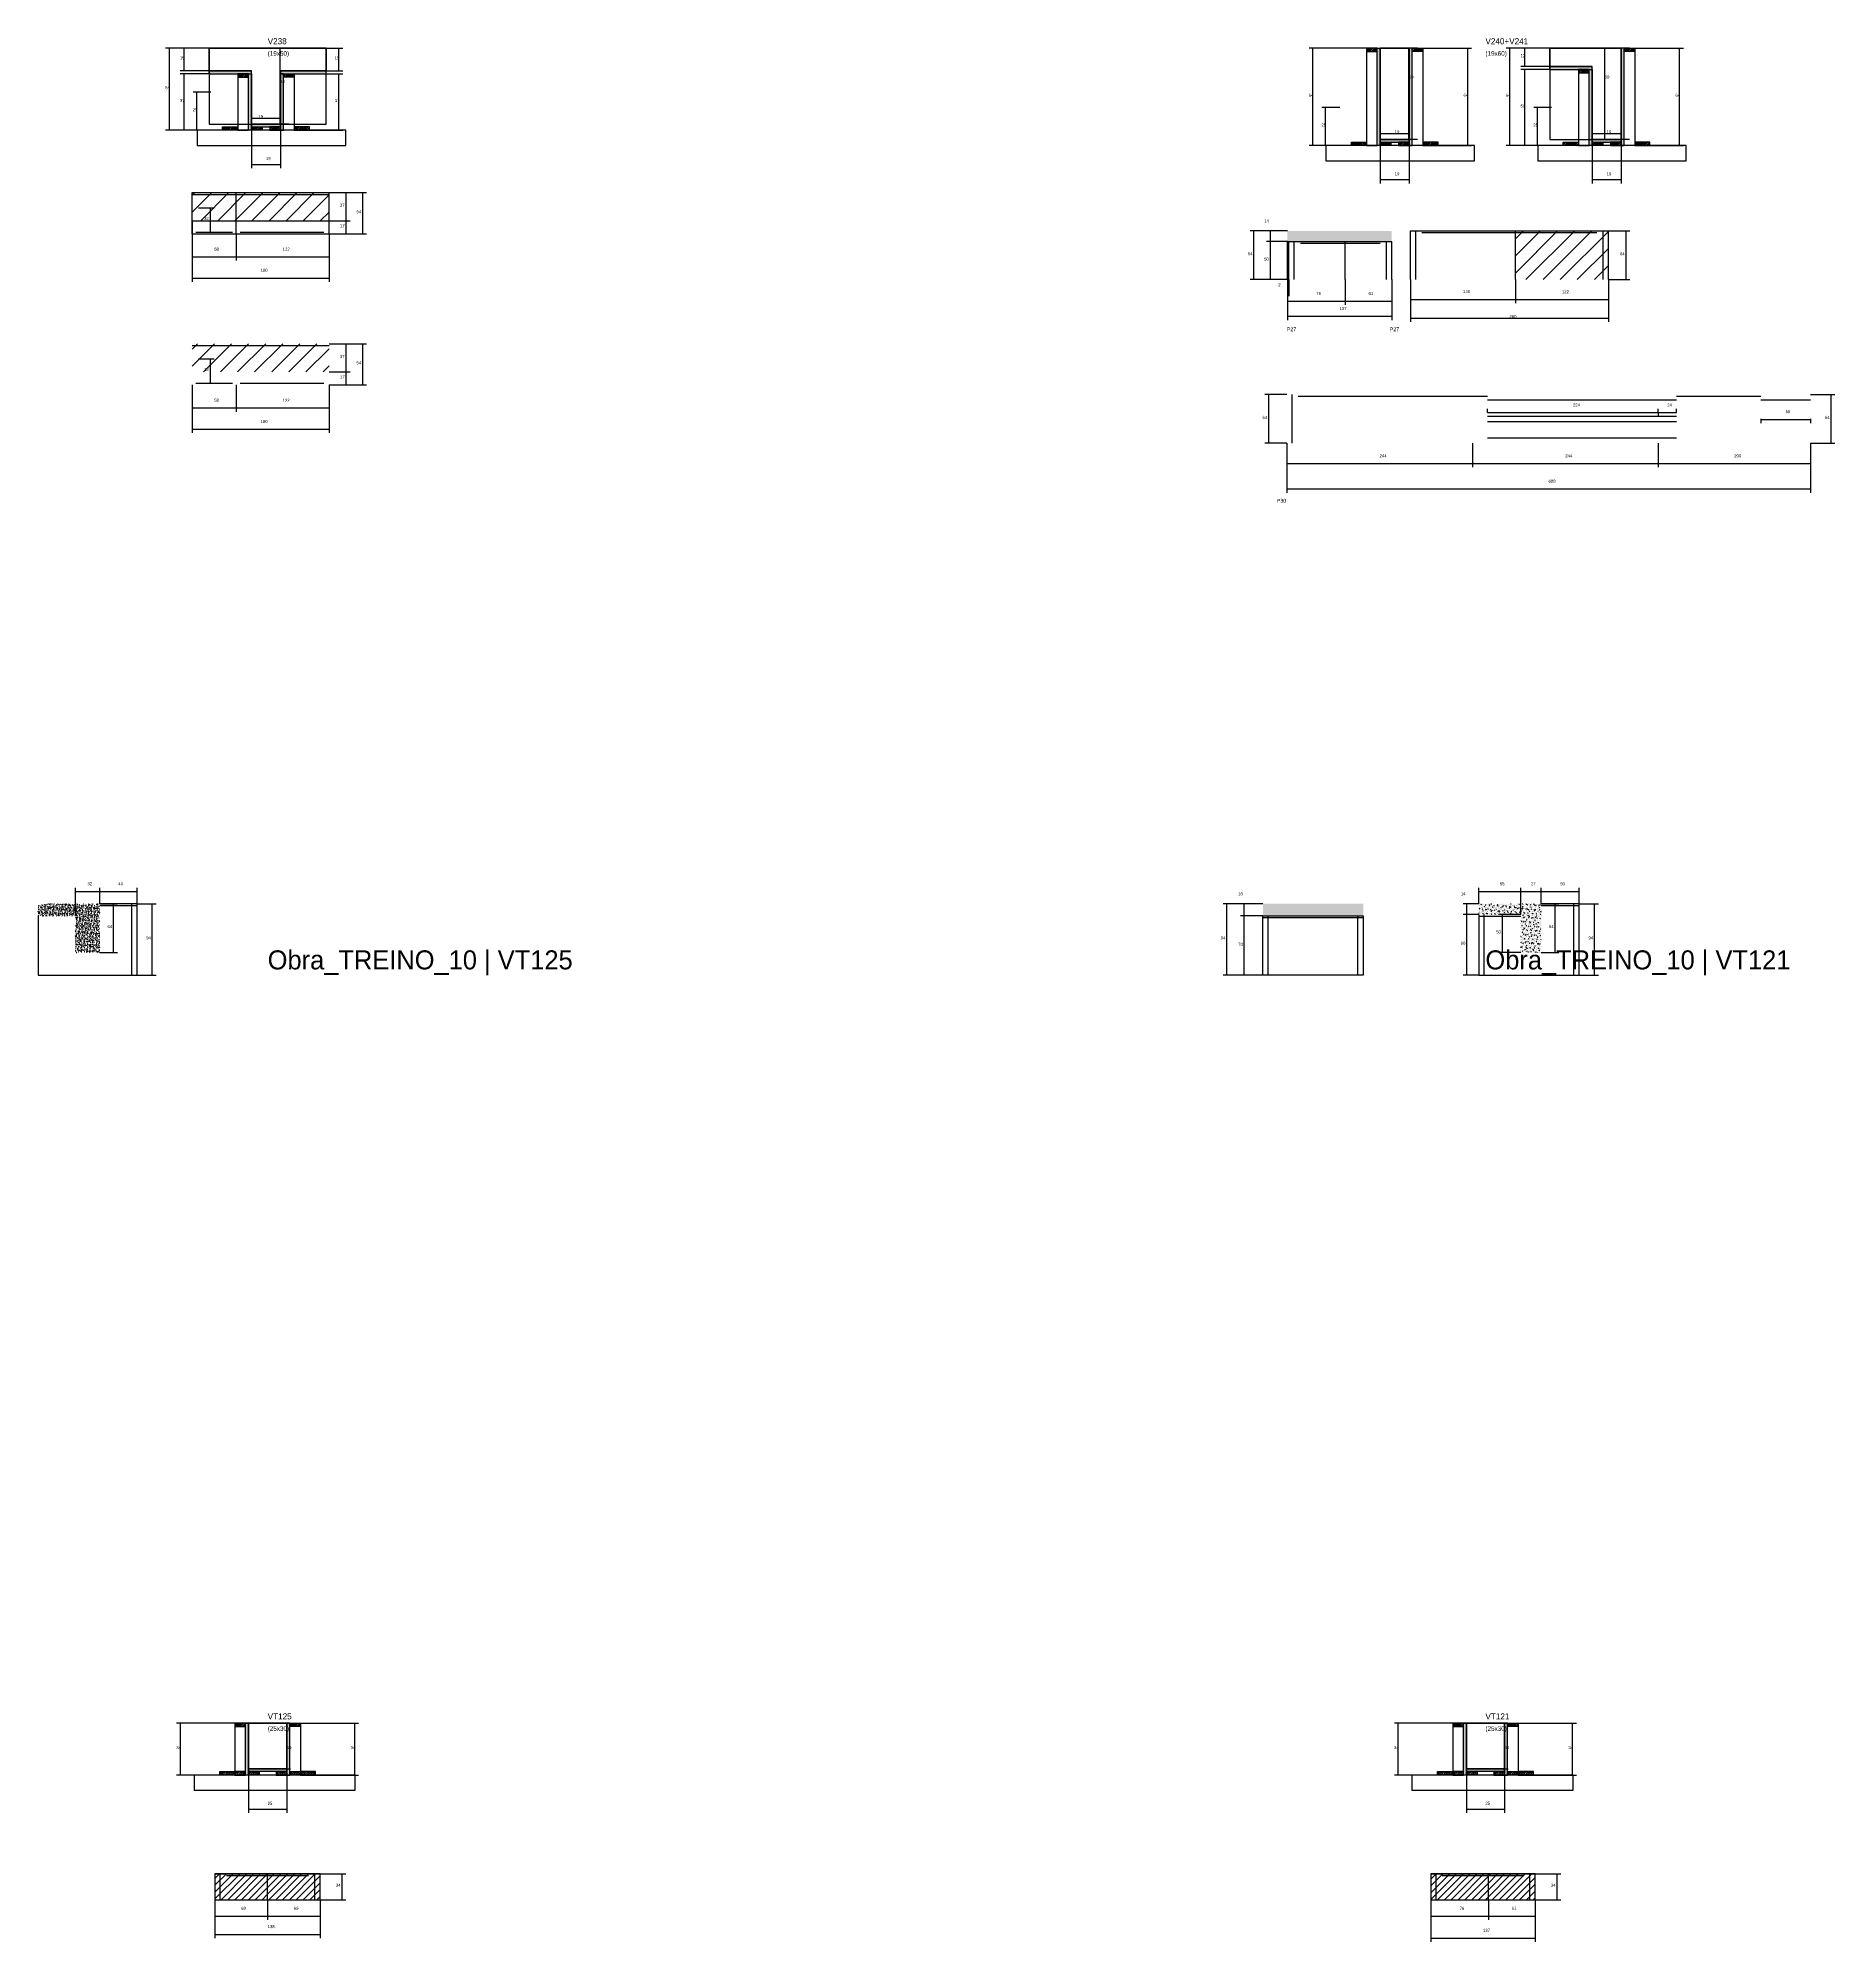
# Model space of a CAD drawing. Header units: metres. Extents: x -65046 to 21926, y -45195 to 1016.
# Drawn here: x 10898 to 13259, y -20087 to -17587 of the extents above; entities that cross this region are included whole.
import ezdxf

# ---------------------------------------------------------------- set-up
doc = ezdxf.new("R2010")
doc.units = ezdxf.units.M
for name, color, linetype in [('CONCRETO', 251, 'Continuous'), ('COTA', 241, 'Continuous'), ('Hachura', 253, 'Continuous'), ('LABEL_ID', 3, 'Continuous'), ('Madeira', 126, 'Continuous'), ('NOMENCLATURA', 7, 'Continuous'), ('Painéis', 200, 'Continuous'), ('REAPROVEITAMENTO', 251, 'Continuous'), ('SARR_2.2x7', 40, 'Continuous'), ('Texto Seção', 7, 'Continuous')]:
    doc.layers.add(name, color=color, linetype=linetype)

msp = doc.modelspace()

# ---------------------------------------------------------------- hatches: boundary and pattern name
at = {"layer": 'COTA'}
h = msp.add_hatch(dxfattribs=at)
h.set_pattern_fill('AR-CONC', scale=0.03)
h.paths.add_polyline_path([(12676.8, -17840.1), (12539.8, -17840.1), (12539.8, -17840.1), (12539.8, -17854.1), (12539.8, -17854.1), (12676.8, -17854.1), (12676.8, -17854.1), (12676.8, -17840.1)])
h = msp.add_hatch(dxfattribs=at)
h.set_pattern_fill('AR-CONC', scale=0.03)
h.paths.add_polyline_path([(10947.3, -18739.7), (10898.3, -18739.7), (10898.3, -18723.7), (10979.3, -18723.7), (10979.3, -18787.7), (10947.3, -18787.7)])
h = msp.add_hatch(dxfattribs=at)
h.set_pattern_fill('AR-CONC', scale=0.03)
h.paths.add_polyline_path([(12639.6, -18723.7), (12507.6, -18723.7), (12507.6, -18739.7), (12639.5, -18739.7)])
h = msp.add_hatch(dxfattribs=at)
h.set_pattern_fill('AR-CONC', scale=0.03)
h.paths.add_polyline_path([(12846.3, -18737.7), (12791.4, -18737.7), (12791.4, -18737.7), (12791.4, -18723.7), (12791.4, -18723.7), (12873.3, -18723.7), (12873.3, -18723.7), (12873.3, -18787.7), (12873.3, -18787.7), (12846.3, -18787.7), (12846.3, -18787.7), (12846.3, -18737.7)])
at = {"layer": 'Hachura'}
h = msp.add_hatch(dxfattribs=at)
h.set_pattern_fill('ANSI31', scale=0.5)
h.paths.add_polyline_path([(12657.8, -17604.4), (12657.8, -17600), (12657.8, -17600), (12643.8, -17600), (12643.8, -17600), (12643.8, -17604.4), (12643.8, -17604.4), (12657.8, -17604.4)])
h = msp.add_hatch(color=8, dxfattribs=at)
h.dxf.hatch_style = 1
h.paths.add_polyline_path([(12657.8, -17600), (12661.8, -17600), (12661.8, -17600), (12661.8, -17728), (12661.8, -17728), (12657.8, -17728), (12657.8, -17728), (12657.8, -17600)])
h = msp.add_hatch(color=8, dxfattribs=at)
h.dxf.hatch_style = 1
h.paths.add_polyline_path([(12703.8, -17600), (12699.8, -17600), (12699.8, -17600), (12699.8, -17728), (12699.8, -17728), (12703.8, -17728), (12703.8, -17728), (12703.8, -17600)])
h = msp.add_hatch(dxfattribs=at)
h.set_pattern_fill('ANSI31', scale=0.5)
h.paths.add_polyline_path([(12703.8, -17604.4), (12703.8, -17600), (12703.8, -17600), (12717.8, -17600), (12717.8, -17600), (12717.8, -17604.4), (12717.8, -17604.4), (12703.8, -17604.4)])
h = msp.add_hatch(color=8, dxfattribs=at)
h.dxf.hatch_style = 1
h.paths.add_polyline_path([(12982.2, -17600), (12978.2, -17600), (12978.2, -17600), (12978.2, -17728), (12978.2, -17728), (12982.2, -17728), (12982.2, -17728), (12982.2, -17600)])
h = msp.add_hatch(dxfattribs=at)
h.set_pattern_fill('ANSI31', scale=0.5)
h.paths.add_polyline_path([(12982.2, -17604.4), (12982.2, -17600), (12982.2, -17600), (12996.2, -17600), (12996.2, -17600), (12996.2, -17604.4), (12996.2, -17604.4), (12982.2, -17604.4)])
h = msp.add_hatch(color=8, dxfattribs=at)
h.dxf.hatch_style = 1
h.paths.add_polyline_path([(12940.2, -17628), (12940.2, -17624), (12940.2, -17624), (12884.6, -17624), (12884.6, -17624), (12884.6, -17628), (12884.6, -17628), (12940.2, -17628)])
h = msp.add_hatch(color=8, dxfattribs=at)
h.dxf.hatch_style = 1
h.paths.add_polyline_path([(11178.8, -17634), (11178.8, -17630), (11178.8, -17630), (11123.2, -17630), (11123.2, -17630), (11123.2, -17634), (11123.2, -17634), (11178.8, -17634)])
h = msp.add_hatch(dxfattribs=at)
h.set_pattern_fill('ANSI31', scale=0.5)
h.paths.add_polyline_path([(11174.8, -17638.4), (11174.8, -17634), (11174.8, -17634), (11160.8, -17634), (11160.8, -17634), (11160.8, -17638.4), (11160.8, -17638.4), (11174.8, -17638.4)])
h = msp.add_hatch(color=8, dxfattribs=at)
h.dxf.hatch_style = 1
h.paths.add_polyline_path([(11174.8, -17634), (11178.8, -17634), (11178.8, -17634), (11178.8, -17708), (11178.8, -17708), (11174.8, -17708), (11174.8, -17708), (11174.8, -17634)])
h = msp.add_hatch(color=8, dxfattribs=at)
h.dxf.hatch_style = 1
h.paths.add_polyline_path([(11276.8, -17634), (11276.8, -17630), (11276.8, -17630), (11216.8, -17630), (11216.8, -17630), (11216.8, -17634), (11216.8, -17634), (11276.8, -17634)])
h = msp.add_hatch(color=8, dxfattribs=at)
h.dxf.hatch_style = 1
h.paths.add_polyline_path([(11220.8, -17634), (11216.8, -17634), (11216.8, -17634), (11216.8, -17708), (11216.8, -17708), (11220.8, -17708), (11220.8, -17708), (11220.8, -17634)])
h = msp.add_hatch(dxfattribs=at)
h.set_pattern_fill('ANSI31', scale=0.5)
h.paths.add_polyline_path([(11220.8, -17638.4), (11220.8, -17634), (11220.8, -17634), (11234.8, -17634), (11234.8, -17634), (11234.8, -17638.4), (11234.8, -17638.4), (11220.8, -17638.4)])
h = msp.add_hatch(dxfattribs=at)
h.set_pattern_fill('ANSI31', scale=0.5)
h.paths.add_polyline_path([(12936.2, -17632.4), (12936.2, -17628), (12936.2, -17628), (12922.2, -17628), (12922.2, -17628), (12922.2, -17632.4), (12922.2, -17632.4), (12936.2, -17632.4)])
h = msp.add_hatch(color=8, dxfattribs=at)
h.dxf.hatch_style = 1
h.paths.add_polyline_path([(12936.2, -17628), (12940.2, -17628), (12940.2, -17628), (12940.2, -17728), (12940.2, -17728), (12936.2, -17728), (12936.2, -17728), (12936.2, -17628)])
h = msp.add_hatch(color=8, dxfattribs=at)
h.dxf.hatch_style = 1
h.paths.add_polyline_path([(11216.8, -17703.6), (11216.8, -17700), (11216.8, -17700), (11178.8, -17700), (11178.8, -17700), (11178.8, -17703.6), (11178.8, -17703.6), (11216.8, -17703.6)])
h = msp.add_hatch(dxfattribs=at)
h.set_pattern_fill('ANSI31', scale=0.5)
h.paths.add_polyline_path([(11140.8, -17708), (11140.8, -17703.6), (11140.8, -17703.6), (11160.8, -17703.6), (11160.8, -17703.6), (11160.8, -17708), (11160.8, -17708), (11140.8, -17708)])
h = msp.add_hatch(dxfattribs=at)
h.set_pattern_fill('ANSI31', scale=0.5)
h.paths.add_polyline_path([(11178.8, -17708), (11178.8, -17703.6), (11178.8, -17703.6), (11192.8, -17703.6), (11192.8, -17703.6), (11192.8, -17708), (11192.8, -17708), (11178.8, -17708)])
h = msp.add_hatch(dxfattribs=at)
h.set_pattern_fill('ANSI31', scale=0.5)
h.paths.add_polyline_path([(11216.8, -17708), (11216.8, -17703.6), (11216.8, -17703.6), (11202.8, -17703.6), (11202.8, -17703.6), (11202.8, -17708), (11202.8, -17708), (11216.8, -17708)])
h = msp.add_hatch(dxfattribs=at)
h.set_pattern_fill('ANSI31', scale=0.5)
h.paths.add_polyline_path([(11254.8, -17708), (11254.8, -17703.6), (11254.8, -17703.6), (11234.8, -17703.6), (11234.8, -17703.6), (11234.8, -17708), (11234.8, -17708), (11254.8, -17708)])
h = msp.add_hatch(dxfattribs=at)
h.set_pattern_fill('ANSI31', scale=0.5)
h.paths.add_polyline_path([(12623.8, -17728), (12623.8, -17723.6), (12623.8, -17723.6), (12643.8, -17723.6), (12643.8, -17723.6), (12643.8, -17728), (12643.8, -17728), (12623.8, -17728)])
h = msp.add_hatch(color=8, dxfattribs=at)
h.dxf.hatch_style = 1
h.paths.add_polyline_path([(12699.8, -17723.6), (12699.8, -17720), (12699.8, -17720), (12661.8, -17720), (12661.8, -17720), (12661.8, -17723.6), (12661.8, -17723.6), (12699.8, -17723.6)])
h = msp.add_hatch(dxfattribs=at)
h.set_pattern_fill('ANSI31', scale=0.5)
h.paths.add_polyline_path([(12661.8, -17728), (12661.8, -17723.6), (12661.8, -17723.6), (12675.8, -17723.6), (12675.8, -17723.6), (12675.8, -17728), (12675.8, -17728), (12661.8, -17728)])
h = msp.add_hatch(dxfattribs=at)
h.set_pattern_fill('ANSI31', scale=0.5)
h.paths.add_polyline_path([(12699.8, -17728), (12699.8, -17723.6), (12699.8, -17723.6), (12685.8, -17723.6), (12685.8, -17723.6), (12685.8, -17728), (12685.8, -17728), (12699.8, -17728)])
h = msp.add_hatch(dxfattribs=at)
h.set_pattern_fill('ANSI31', scale=0.5)
h.paths.add_polyline_path([(12737.8, -17728), (12737.8, -17723.6), (12737.8, -17723.6), (12717.8, -17723.6), (12717.8, -17723.6), (12717.8, -17728), (12717.8, -17728), (12737.8, -17728)])
h = msp.add_hatch(dxfattribs=at)
h.set_pattern_fill('ANSI31', scale=0.5)
h.paths.add_polyline_path([(12902.2, -17728), (12902.2, -17723.6), (12902.2, -17723.6), (12922.2, -17723.6), (12922.2, -17723.6), (12922.2, -17728), (12922.2, -17728), (12902.2, -17728)])
h = msp.add_hatch(color=8, dxfattribs=at)
h.dxf.hatch_style = 1
h.paths.add_polyline_path([(12978.2, -17723.6), (12978.2, -17720), (12978.2, -17720), (12940.2, -17720), (12940.2, -17720), (12940.2, -17723.6), (12940.2, -17723.6), (12978.2, -17723.6)])
h = msp.add_hatch(dxfattribs=at)
h.set_pattern_fill('ANSI31', scale=0.5)
h.paths.add_polyline_path([(12940.2, -17728), (12940.2, -17723.6), (12940.2, -17723.6), (12954.2, -17723.6), (12954.2, -17723.6), (12954.2, -17728), (12954.2, -17728), (12940.2, -17728)])
h = msp.add_hatch(dxfattribs=at)
h.set_pattern_fill('ANSI31', scale=0.5)
h.paths.add_polyline_path([(12978.2, -17728), (12978.2, -17723.6), (12978.2, -17723.6), (12964.2, -17723.6), (12964.2, -17723.6), (12964.2, -17728), (12964.2, -17728), (12978.2, -17728)])
h = msp.add_hatch(dxfattribs=at)
h.set_pattern_fill('ANSI31', scale=0.5)
h.paths.add_polyline_path([(13016.2, -17728), (13016.2, -17723.6), (13016.2, -17723.6), (12996.2, -17723.6), (12996.2, -17723.6), (12996.2, -17728), (12996.2, -17728), (13016.2, -17728)])
h = msp.add_hatch(dxfattribs=at)
h.set_pattern_fill('ANSI31', scale=0.5)
h.paths.add_polyline_path([(11171, -19804.4), (11171, -19800), (11171, -19800), (11157, -19800), (11157, -19800), (11157, -19804.4), (11157, -19804.4), (11171, -19804.4)])
h = msp.add_hatch(color=8, dxfattribs=at)
h.dxf.hatch_style = 1
h.paths.add_polyline_path([(11171, -19800), (11175, -19800), (11175, -19800), (11175, -19868), (11175, -19868), (11171, -19868), (11171, -19868), (11171, -19800)])
h = msp.add_hatch(color=8, dxfattribs=at)
h.dxf.hatch_style = 1
h.paths.add_polyline_path([(11229, -19800), (11225, -19800), (11225, -19800), (11225, -19868), (11225, -19868), (11229, -19868), (11229, -19868), (11229, -19800)])
h = msp.add_hatch(dxfattribs=at)
h.set_pattern_fill('ANSI31', scale=0.5)
h.paths.add_polyline_path([(11229, -19804.4), (11229, -19800), (11229, -19800), (11243, -19800), (11243, -19800), (11243, -19804.4), (11243, -19804.4), (11229, -19804.4)])
h = msp.add_hatch(dxfattribs=at)
h.set_pattern_fill('ANSI31', scale=0.5)
h.paths.add_polyline_path([(12771, -19804.4), (12771, -19800), (12771, -19800), (12757, -19800), (12757, -19800), (12757, -19804.4), (12757, -19804.4), (12771, -19804.4)])
h = msp.add_hatch(color=8, dxfattribs=at)
h.dxf.hatch_style = 1
h.paths.add_polyline_path([(12771, -19800), (12775, -19800), (12775, -19800), (12775, -19868), (12775, -19868), (12771, -19868), (12771, -19868), (12771, -19800)])
h = msp.add_hatch(color=8, dxfattribs=at)
h.dxf.hatch_style = 1
h.paths.add_polyline_path([(12829, -19800), (12825, -19800), (12825, -19800), (12825, -19868), (12825, -19868), (12829, -19868), (12829, -19868), (12829, -19800)])
h = msp.add_hatch(dxfattribs=at)
h.set_pattern_fill('ANSI31', scale=0.5)
h.paths.add_polyline_path([(12829, -19804.4), (12829, -19800), (12829, -19800), (12843, -19800), (12843, -19800), (12843, -19804.4), (12843, -19804.4), (12829, -19804.4)])
h = msp.add_hatch(dxfattribs=at)
h.set_pattern_fill('ANSI31', scale=0.5)
h.paths.add_polyline_path([(11137, -19868), (11137, -19863.6), (11137, -19863.6), (11157, -19863.6), (11157, -19863.6), (11157, -19868), (11157, -19868), (11137, -19868)])
h = msp.add_hatch(dxfattribs=at)
h.set_pattern_fill('ANSI31', scale=0.5)
h.paths.add_polyline_path([(11171, -19868), (11171, -19863.6), (11171, -19863.6), (11157, -19863.6), (11157, -19863.6), (11157, -19868), (11157, -19868), (11171, -19868)])
h = msp.add_hatch(color=8, dxfattribs=at)
h.dxf.hatch_style = 1
h.paths.add_polyline_path([(11175, -19863.6), (11175, -19860), (11175, -19860), (11225, -19860), (11225, -19860), (11225, -19863.6), (11225, -19863.6), (11175, -19863.6)])
h = msp.add_hatch(dxfattribs=at)
h.set_pattern_fill('ANSI31', scale=0.5)
h.paths.add_polyline_path([(11175, -19868), (11175, -19863.6), (11175, -19863.6), (11189, -19863.6), (11189, -19863.6), (11189, -19868), (11189, -19868), (11175, -19868)])
h = msp.add_hatch(dxfattribs=at)
h.set_pattern_fill('ANSI31', scale=0.5)
h.paths.add_polyline_path([(11225, -19868), (11225, -19863.6), (11225, -19863.6), (11211, -19863.6), (11211, -19863.6), (11211, -19868), (11211, -19868), (11225, -19868)])
h = msp.add_hatch(dxfattribs=at)
h.set_pattern_fill('ANSI31', scale=0.5)
h.paths.add_polyline_path([(11229, -19868), (11229, -19863.6), (11229, -19863.6), (11243, -19863.6), (11243, -19863.6), (11243, -19868), (11243, -19868), (11229, -19868)])
h = msp.add_hatch(dxfattribs=at)
h.set_pattern_fill('ANSI31', scale=0.5)
h.paths.add_polyline_path([(11263, -19868), (11263, -19863.6), (11263, -19863.6), (11243, -19863.6), (11243, -19863.6), (11243, -19868), (11243, -19868), (11263, -19868)])
h = msp.add_hatch(dxfattribs=at)
h.set_pattern_fill('ANSI31', scale=0.5)
h.paths.add_polyline_path([(12737, -19868), (12737, -19863.6), (12737, -19863.6), (12757, -19863.6), (12757, -19863.6), (12757, -19868), (12757, -19868), (12737, -19868)])
h = msp.add_hatch(dxfattribs=at)
h.set_pattern_fill('ANSI31', scale=0.5)
h.paths.add_polyline_path([(12771, -19868), (12771, -19863.6), (12771, -19863.6), (12757, -19863.6), (12757, -19863.6), (12757, -19868), (12757, -19868), (12771, -19868)])
h = msp.add_hatch(color=8, dxfattribs=at)
h.dxf.hatch_style = 1
h.paths.add_polyline_path([(12775, -19863.6), (12775, -19860), (12775, -19860), (12825, -19860), (12825, -19860), (12825, -19863.6), (12825, -19863.6), (12775, -19863.6)])
h = msp.add_hatch(dxfattribs=at)
h.set_pattern_fill('ANSI31', scale=0.5)
h.paths.add_polyline_path([(12775, -19868), (12775, -19863.6), (12775, -19863.6), (12789, -19863.6), (12789, -19863.6), (12789, -19868), (12789, -19868), (12775, -19868)])
h = msp.add_hatch(dxfattribs=at)
h.set_pattern_fill('ANSI31', scale=0.5)
h.paths.add_polyline_path([(12825, -19868), (12825, -19863.6), (12825, -19863.6), (12811, -19863.6), (12811, -19863.6), (12811, -19868), (12811, -19868), (12825, -19868)])
h = msp.add_hatch(dxfattribs=at)
h.set_pattern_fill('ANSI31', scale=0.5)
h.paths.add_polyline_path([(12829, -19868), (12829, -19863.6), (12829, -19863.6), (12843, -19863.6), (12843, -19863.6), (12843, -19868), (12843, -19868), (12829, -19868)])
h = msp.add_hatch(dxfattribs=at)
h.set_pattern_fill('ANSI31', scale=0.5)
h.paths.add_polyline_path([(12863, -19868), (12863, -19863.6), (12863, -19863.6), (12843, -19863.6), (12843, -19863.6), (12843, -19868), (12843, -19868), (12863, -19868)])
h = msp.add_hatch(dxfattribs=at)
h.set_pattern_fill('ANSI31', scale=2)
h.paths.add_polyline_path([(11199.8, -20031.8), (11199.8, -19997.8), (11130.7, -19997.8), (11130.7, -20031.8)])
h = msp.add_hatch(dxfattribs=at)
h.set_pattern_fill('ANSI31', scale=2)
h.paths.add_polyline_path([(11268.8, -20031.8), (11268.8, -19997.8), (11199.8, -19997.8), (11199.8, -20031.8)])
h = msp.add_hatch(dxfattribs=at)
h.set_pattern_fill('ANSI31', scale=2)
h.paths.add_polyline_path([(12728.3, -19997.8), (12728.3, -20031.8), (12804, -20031.8), (12804, -19997.8)])
h = msp.add_hatch(dxfattribs=at)
h.set_pattern_fill('ANSI31', scale=2)
h.paths.add_polyline_path([(12804, -19997.8), (12804, -20031.8), (12865.3, -20031.8), (12865.3, -19997.8)])
at = {"layer": 'REAPROVEITAMENTO'}
h = msp.add_hatch(dxfattribs=at)
h.set_pattern_fill('ANSI31', scale=5)
h.paths.add_polyline_path([(11100.7, -17826.9), (11280.7, -17826.9), (11280.7, -17826.9), (11280.7, -17789.9), (11280.7, -17789.9), (11100.7, -17789.9), (11100.7, -17789.9), (11100.7, -17826.9)])
h = msp.add_hatch(dxfattribs=at)
h.set_pattern_fill('ANSI31', scale=5)
h.paths.add_polyline_path([(12839.5, -17840.1), (12839.5, -17904.1), (12839.5, -17904.1), (12961.5, -17904.1), (12961.5, -17904.1), (12961.5, -17840.1), (12961.5, -17840.1), (12839.5, -17840.1)])
h = msp.add_hatch(dxfattribs=at)
h.set_pattern_fill('ANSI31', scale=5)
h.paths.add_polyline_path([(11100.7, -18025.4), (11280.7, -18025.4), (11280.7, -18025.4), (11280.7, -17988.4), (11280.7, -17988.4), (11100.7, -17988.4), (11100.7, -17988.4), (11100.7, -18025.4)])

# ---------------------------------------------------------------- linework, layer by layer
at = {"layer": 'CONCRETO'}
for points in [[(11123.2, -17630), (11123.2, -17600), (11276.8, -17600), (11276.8, -17630), (11216.8, -17630), (11216.8, -17700), (11178.8, -17700), (11178.8, -17630)], [(11123.2, -17700), (11276.8, -17700), (11276.8, -17600), (11123.2, -17600)], [(12661.8, -17600), (12661.8, -17600), (12699.8, -17600), (12699.8, -17628), (12699.8, -17628), (12699.8, -17720), (12661.8, -17720), (12661.8, -17600)], [(12661.8, -17720), (12699.8, -17720), (12699.8, -17600), (12661.8, -17600)], [(12884.6, -17624), (12884.6, -17600), (12978.2, -17600), (12978.2, -17628), (12978.2, -17628), (12978.2, -17720), (12940.2, -17720), (12940.2, -17624)], [(12884.6, -17720), (12978.2, -17720), (12978.2, -17600), (12884.6, -17600)], [(11175, -19800), (11175, -19800), (11175, -19800), (11175, -19800), (11225, -19800), (11225, -19800), (11225, -19800), (11225, -19860), (11175, -19860), (11175, -19800)], [(11175, -19860), (11225, -19860), (11225, -19800), (11175, -19800)], [(12775, -19800), (12775, -19800), (12775, -19800), (12775, -19800), (12825, -19800), (12825, -19800), (12825, -19800), (12825, -19860), (12775, -19860), (12775, -19800)], [(12775, -19860), (12825, -19860), (12825, -19800), (12775, -19800)]]:
    msp.add_lwpolyline(points, close=True, dxfattribs=at)
at = {"layer": 'COTA'}
for p, q in [((11123.2, -17600), (11065.8, -17600)), ((11070.8, -17708), (11070.8, -17600)), ((11123.2, -17600), (11085.1, -17600)), ((11090.1, -17630), (11090.1, -17600)), ((11227.8, -17600), (11211.3, -17600)), ((11216.3, -17700), (11216.3, -17600)), ((11276.8, -17600), (11298.6, -17600)), ((11293.6, -17630), (11293.6, -17600)), ((12643.8, -17600), (12568.2, -17600)), ((12573.2, -17728), (12573.2, -17600)), ((12710.8, -17600), (12694.3, -17600)), ((12699.3, -17720), (12699.3, -17600)), ((12717.8, -17600), (12781.7, -17600)), ((12776.7, -17728), (12776.7, -17600)), ((12884.6, -17600), (12827.2, -17600)), ((12832.2, -17728), (12832.2, -17600)), ((12884.6, -17600), (12846.6, -17600)), ((12851.6, -17624), (12851.6, -17600)), ((12989.2, -17600), (12951.7, -17600)), ((12956.7, -17720), (12956.7, -17600)), ((12996.2, -17600), (13060.1, -17600)), ((13055.1, -17728), (13055.1, -17600)), ((12884.6, -17624), (12846.6, -17624)), ((11123.2, -17630), (11085.1, -17630)), ((11123.2, -17634), (11085.1, -17634)), ((11090.1, -17708), (11090.1, -17634)), ((11276.8, -17630), (11298.6, -17630)), ((11276.8, -17634), (11298.6, -17634)), ((11293.6, -17708), (11293.6, -17634)), ((12884.6, -17628), (12846.6, -17628)), ((12851.6, -17728), (12851.6, -17628)), ((11125.5, -17658), (11101.9, -17658)), ((11106.9, -17708), (11106.9, -17658)), ((11178.8, -17708), (11178.8, -17687)), ((11178.8, -17692), (11216.8, -17692)), ((11227.8, -17700), (11211.3, -17700)), ((11216.8, -17708), (11216.8, -17687)), ((12608.5, -17678), (12585, -17678)), ((12590, -17728), (12590, -17678)), ((12886.9, -17678), (12863.4, -17678)), ((12868.4, -17728), (12868.4, -17678)), ((11145.2, -17708), (11065.8, -17708)), ((11145.2, -17708), (11085.1, -17708)), ((11125.5, -17708), (11101.9, -17708)), ((11178.8, -17708), (11178.8, -17757.7)), ((11216.8, -17708), (11216.8, -17757.7)), ((11250.4, -17708), (11298.6, -17708)), ((12661.8, -17728), (12661.8, -17707)), ((12661.8, -17712), (12699.8, -17712)), ((12710.8, -17720), (12694.3, -17720)), ((12699.8, -17728), (12699.8, -17707)), ((12940.2, -17728), (12940.2, -17707)), ((12940.2, -17712), (12978.2, -17712)), ((12989.2, -17720), (12951.7, -17720)), ((12978.2, -17728), (12978.2, -17707)), ((12628.2, -17728), (12568.2, -17728)), ((12608.5, -17728), (12585, -17728)), ((12661.8, -17728), (12661.8, -17777.7)), ((12699.8, -17728), (12699.8, -17777.7)), ((12733.4, -17728), (12781.7, -17728)), ((12906.6, -17728), (12827.2, -17728)), ((12906.6, -17728), (12846.6, -17728)), ((12886.9, -17728), (12863.4, -17728)), ((12940.2, -17728), (12940.2, -17777.7)), ((12978.2, -17728), (12978.2, -17777.7)), ((13011.8, -17728), (13060.1, -17728)), ((11178.8, -17752.7), (11216.8, -17752.7)), ((12661.8, -17772.7), (12699.8, -17772.7)), ((12940.2, -17772.7), (12978.2, -17772.7)), ((11280.7, -17789.9), (11329.8, -17789.9)), ((11280.7, -17789.9), (11308.2, -17789.9)), ((11303.2, -17826.9), (11303.2, -17789.9)), ((11324.8, -17843.9), (11324.8, -17789.9)), ((11100.7, -17826.9), (11100.7, -17907)), ((11280.7, -17826.9), (11308.2, -17826.9)), ((11100.7, -17843.9), (11100.7, -17879.1)), ((11158.7, -17843.9), (11158.7, -17879.1)), ((11158.7, -17843.9), (11158.7, -17879.1)), ((11280.7, -17843.9), (11280.7, -17879.1)), ((11280.7, -17843.9), (11280.7, -17907)), ((11280.7, -17843.9), (11329.8, -17843.9)), ((12539.8, -17840.1), (12490.8, -17840.1)), ((12495.8, -17904.1), (12495.8, -17840.1)), ((12539.8, -17840.1), (12512.4, -17840.1)), ((12517.4, -17854.1), (12517.4, -17840.1)), ((12961.5, -17840.1), (12989.9, -17840.1)), ((12984.9, -17904.1), (12984.9, -17840.1)), ((11100.7, -17874.1), (11158.7, -17874.1)), ((11158.7, -17874.1), (11280.7, -17874.1)), ((12539.8, -17854.1), (12512.4, -17854.1)), ((12539.8, -17854.1), (12512.4, -17854.1)), ((12517.4, -17904.1), (12517.4, -17854.1)), ((11100.7, -17902), (11280.7, -17902)), ((12539.8, -17904.1), (12490.8, -17904.1)), ((12539.8, -17904.1), (12512.4, -17904.1)), ((12539.8, -17904.1), (12539.8, -17937.4)), ((12539.8, -17904.1), (12539.8, -17957.2)), ((12539.8, -17904.1), (12539.8, -17925.8)), ((12539.8, -17920.8), (12541.8, -17920.8)), ((12541.8, -17904.1), (12541.8, -17925.8)), ((12615.8, -17904.1), (12615.8, -17937.4)), ((12615.8, -17904.1), (12615.8, -17937.4)), ((12676.8, -17904.1), (12676.8, -17937.4)), ((12676.8, -17904.1), (12676.8, -17957.2)), ((12701.5, -17904.1), (12701.5, -17935.1)), ((12701.5, -17904.1), (12701.5, -17959.6)), ((12839.5, -17904.1), (12839.5, -17935.1)), ((12839.5, -17904.1), (12839.5, -17935.1)), ((12961.5, -17904.1), (12961.5, -17935.1)), ((12961.5, -17904.1), (12961.5, -17959.6)), ((12961.5, -17904.1), (12989.9, -17904.1)), ((12539.8, -17932.4), (12615.8, -17932.4)), ((12539.8, -17952.2), (12676.8, -17952.2)), ((12615.8, -17932.4), (12676.8, -17932.4)), ((12701.5, -17930.1), (12839.5, -17930.1)), ((12839.5, -17930.1), (12961.5, -17930.1)), ((12701.5, -17954.6), (12961.5, -17954.6)), ((11280.7, -17988.4), (11329.8, -17988.4)), ((11280.7, -17988.4), (11308.2, -17988.4)), ((11303.2, -18025.4), (11303.2, -17988.4)), ((11324.8, -18042.4), (11324.8, -17988.4)), ((11280.7, -18025.4), (11308.2, -18025.4)), ((11100.7, -18042.4), (11100.7, -18077.7)), ((11100.7, -18042.4), (11100.7, -18105.5)), ((11158.7, -18042.4), (11158.7, -18077.7)), ((11158.7, -18042.4), (11158.7, -18077.7)), ((11280.7, -18042.4), (11280.7, -18077.7)), ((11280.7, -18042.4), (11280.7, -18105.5)), ((11280.7, -18042.4), (11329.8, -18042.4)), ((11100.7, -18072.7), (11158.7, -18072.7)), ((11158.7, -18072.7), (11280.7, -18072.7)), ((11100.7, -18100.5), (11280.7, -18100.5)), ((12538.9, -18119), (12538.9, -18184)), ((12538.9, -18119), (12538.9, -18150.5)), ((12782.9, -18119), (12782.9, -18150.5)), ((12782.9, -18119), (12782.9, -18150.5)), ((13026.9, -18119), (13026.9, -18150.5)), ((13026.9, -18119), (13026.9, -18150.5)), ((13226.9, -18119), (13226.9, -18150.5)), ((13226.9, -18119), (13226.9, -18184)), ((12538.9, -18145.5), (12782.9, -18145.5)), ((12782.9, -18145.5), (13026.9, -18145.5)), ((13026.9, -18145.5), (13226.9, -18145.5)), ((12538.9, -18179), (13226.9, -18179)), ((10947.3, -18739.7), (10947.3, -18702.7)), ((10947.3, -18707.7), (10979.3, -18707.7)), ((10979.3, -18723.7), (10979.3, -18702.7)), ((10979.3, -18723.7), (10979.3, -18702.7)), ((10979.3, -18707.7), (11028.3, -18707.7)), ((10979.3, -18723.7), (11002.6, -18723.7)), ((10997.6, -18787.7), (10997.6, -18723.7)), ((11028.3, -18723.7), (11028.3, -18702.7)), ((11028.3, -18723.7), (11053.4, -18723.7)), ((11048.4, -18817.7), (11048.4, -18723.7)), ((12507.6, -18723.7), (12455.2, -18723.7)), ((12460.2, -18817.7), (12460.2, -18723.7)), ((12507.6, -18723.7), (12478.2, -18723.7)), ((12483.2, -18739.7), (12483.2, -18723.7)), ((12791.4, -18723.7), (12770.6, -18723.7)), ((12775.6, -18737.7), (12775.6, -18723.7)), ((12791.4, -18723.7), (12791.4, -18702.7)), ((12791.4, -18707.7), (12846.3, -18707.7)), ((12846.3, -18737.7), (12846.3, -18702.7)), ((12846.3, -18737.7), (12846.3, -18702.7)), ((12846.3, -18707.7), (12873.3, -18707.7)), ((12873.3, -18723.7), (12873.3, -18702.7)), ((12873.3, -18723.7), (12873.3, -18702.7)), ((12873.3, -18707.7), (12923.3, -18707.7)), ((12873.3, -18723.7), (12896.6, -18723.7)), ((12891.6, -18787.7), (12891.6, -18723.7)), ((12923.3, -18723.7), (12923.3, -18702.7)), ((12923.3, -18723.7), (12948.4, -18723.7)), ((12943.4, -18817.7), (12943.4, -18723.7)), ((12507.6, -18739.7), (12478.2, -18739.7)), ((12507.6, -18739.7), (12478.2, -18739.7)), ((12483.2, -18817.7), (12483.2, -18739.7)), ((12791.4, -18737.7), (12770.6, -18737.7)), ((12791.4, -18737.7), (12770.6, -18737.7)), ((12775.6, -18817.7), (12775.6, -18737.7)), ((12846.3, -18737.7), (12817.3, -18737.7)), ((12822.3, -18787.7), (12822.3, -18737.7)), ((10979.3, -18787.7), (11002.6, -18787.7)), ((12846.3, -18787.7), (12817.3, -18787.7)), ((12873.3, -18787.7), (12896.6, -18787.7)), ((11028.3, -18817.7), (11053.4, -18817.7)), ((12507.6, -18817.7), (12455.2, -18817.7)), ((12507.6, -18817.7), (12478.2, -18817.7)), ((12791.4, -18817.7), (12770.6, -18817.7)), ((12923.3, -18817.7), (12948.4, -18817.7)), ((11175, -19800), (11080.4, -19800)), ((11085.4, -19868), (11085.4, -19800)), ((11225, -19860), (11225, -19800)), ((11225, -19800), (11230, -19800)), ((11243, -19800), (11319.5, -19800)), ((11314.5, -19868), (11314.5, -19800)), ((12775, -19800), (12680.3, -19800)), ((12685.3, -19868), (12685.3, -19800)), ((12825, -19860), (12825, -19800)), ((12825, -19800), (12830, -19800)), ((12843, -19800), (12919.5, -19800)), ((12914.5, -19868), (12914.5, -19800)), ((11137, -19868), (11080.4, -19868)), ((11175, -19863.6), (11175, -19917.7)), ((11225, -19860), (11230, -19860)), ((11225, -19863.6), (11225, -19917.7)), ((11263, -19868), (11319.5, -19868)), ((12737, -19868), (12680.3, -19868)), ((12775, -19863.6), (12775, -19917.7)), ((12825, -19860), (12830, -19860)), ((12825, -19863.6), (12825, -19917.7)), ((12863, -19868), (12919.5, -19868)), ((11175, -19912.7), (11225, -19912.7)), ((12775, -19912.7), (12825, -19912.7)), ((11268.8, -19997.8), (11302.8, -19997.8)), ((11297.8, -20031.8), (11297.8, -19997.8)), ((12865.3, -19997.8), (12899.2, -19997.8)), ((12894.2, -20031.8), (12894.2, -19997.8)), ((11130.7, -20031.8), (11130.7, -20082.4)), ((11130.7, -20031.8), (11130.7, -20058.2)), ((11199.8, -20031.8), (11199.8, -20058.2)), ((11199.8, -20031.8), (11199.8, -20058.2)), ((11268.8, -20031.8), (11302.8, -20031.8)), ((11268.8, -20031.8), (11268.8, -20082.4)), ((11268.8, -20031.8), (11268.8, -20058.2)), ((12728.3, -20031.8), (12728.3, -20087.2)), ((12728.3, -20031.8), (12728.3, -20058.2)), ((12804, -20031.8), (12804, -20058.2)), ((12804, -20031.8), (12804, -20058.2)), ((12865.3, -20031.8), (12899.2, -20031.8)), ((12865.3, -20031.8), (12865.3, -20087.2)), ((12865.3, -20031.8), (12865.3, -20058.2)), ((11130.7, -20053.2), (11199.8, -20053.2)), ((11130.7, -20077.4), (11268.8, -20077.4)), ((11199.8, -20053.2), (11268.8, -20053.2)), ((12728.3, -20053.2), (12804, -20053.2)), ((12804, -20053.2), (12865.3, -20053.2)), ((12728.3, -20082.2), (12865.3, -20082.2))]:
    msp.add_line(p, q, dxfattribs=at)
at = {"layer": 'Madeira'}
for points in [[(12657.8, -17604.4), (12657.8, -17600), (12643.8, -17600), (12643.8, -17604.4)], [(12657.8, -17600), (12643.8, -17600), (12643.8, -17728), (12657.8, -17728)], [(12703.8, -17604.4), (12703.8, -17600), (12717.8, -17600), (12717.8, -17604.4)], [(12703.8, -17600), (12717.8, -17600), (12717.8, -17728), (12703.8, -17728)], [(12982.2, -17604.4), (12982.2, -17600), (12996.2, -17600), (12996.2, -17604.4)], [(12982.2, -17600), (12996.2, -17600), (12996.2, -17728), (12982.2, -17728)], [(11174.8, -17638.4), (11174.8, -17634), (11160.8, -17634), (11160.8, -17638.4)], [(11174.8, -17634), (11160.8, -17634), (11160.8, -17708), (11174.8, -17708)], [(11220.8, -17638.4), (11220.8, -17634), (11234.8, -17634), (11234.8, -17638.4)], [(11220.8, -17634), (11234.8, -17634), (11234.8, -17708), (11220.8, -17708)], [(12936.2, -17632.4), (12936.2, -17628), (12922.2, -17628), (12922.2, -17632.4)], [(12936.2, -17628), (12922.2, -17628), (12922.2, -17728), (12936.2, -17728)], [(11107.3, -17728), (11302.5, -17728), (11302.5, -17708), (11107.3, -17708)], [(11140.8, -17708), (11140.8, -17703.6), (11160.8, -17703.6), (11160.8, -17708)], [(11178.8, -17708), (11178.8, -17703.6), (11192.8, -17703.6), (11192.8, -17708)], [(11216.8, -17708), (11216.8, -17703.6), (11202.8, -17703.6), (11202.8, -17708)], [(11254.8, -17708), (11254.8, -17703.6), (11234.8, -17703.6), (11234.8, -17708)], [(12623.8, -17728), (12623.8, -17723.6), (12643.8, -17723.6), (12643.8, -17728)], [(12661.8, -17728), (12661.8, -17723.6), (12675.8, -17723.6), (12675.8, -17728)], [(12699.8, -17728), (12699.8, -17723.6), (12685.8, -17723.6), (12685.8, -17728)], [(12737.8, -17728), (12737.8, -17723.6), (12717.8, -17723.6), (12717.8, -17728)], [(12902.2, -17728), (12902.2, -17723.6), (12922.2, -17723.6), (12922.2, -17728)], [(12940.2, -17728), (12940.2, -17723.6), (12954.2, -17723.6), (12954.2, -17728)], [(12978.2, -17728), (12978.2, -17723.6), (12964.2, -17723.6), (12964.2, -17728)], [(13016.2, -17728), (13016.2, -17723.6), (12996.2, -17723.6), (12996.2, -17728)], [(12590.4, -17748), (12785.6, -17748), (12785.6, -17728), (12590.4, -17728)], [(12868.8, -17748), (13063.9, -17748), (13063.9, -17728), (12868.8, -17728)], [(11171, -19804.4), (11171, -19800), (11157, -19800), (11157, -19804.4)], [(11171, -19800), (11157, -19800), (11157, -19868), (11171, -19868)], [(11229, -19804.4), (11229, -19800), (11243, -19800), (11243, -19804.4)], [(11229, -19800), (11243, -19800), (11243, -19868), (11229, -19868)], [(12771, -19804.4), (12771, -19800), (12757, -19800), (12757, -19804.4)], [(12771, -19800), (12757, -19800), (12757, -19868), (12771, -19868)], [(12829, -19804.4), (12829, -19800), (12843, -19800), (12843, -19804.4)], [(12829, -19800), (12843, -19800), (12843, -19868), (12829, -19868)], [(11103.6, -19888), (11315.1, -19888), (11315.1, -19868), (11103.6, -19868)], [(11137, -19868), (11137, -19863.6), (11157, -19863.6), (11157, -19868)], [(11171, -19868), (11171, -19863.6), (11157, -19863.6), (11157, -19868)], [(11175, -19868), (11175, -19863.6), (11189, -19863.6), (11189, -19868)], [(11225, -19868), (11225, -19863.6), (11211, -19863.6), (11211, -19868)], [(11229, -19868), (11229, -19863.6), (11243, -19863.6), (11243, -19868)], [(11263, -19868), (11263, -19863.6), (11243, -19863.6), (11243, -19868)], [(12703.5, -19888), (12915.1, -19888), (12915.1, -19868), (12703.5, -19868)], [(12737, -19868), (12737, -19863.6), (12757, -19863.6), (12757, -19868)], [(12771, -19868), (12771, -19863.6), (12757, -19863.6), (12757, -19868)], [(12775, -19868), (12775, -19863.6), (12789, -19863.6), (12789, -19868)], [(12825, -19868), (12825, -19863.6), (12811, -19863.6), (12811, -19868)], [(12829, -19868), (12829, -19863.6), (12843, -19863.6), (12843, -19868)], [(12863, -19868), (12863, -19863.6), (12843, -19863.6), (12843, -19868)]]:
    msp.add_lwpolyline(points, close=True, dxfattribs=at)
at = {"layer": 'Painéis'}
for p, q in [((12661.8, -17728), (12661.8, -17600)), ((12699.8, -17728), (12699.8, -17600)), ((12884.6, -17624), (12940.2, -17624)), ((12884.6, -17628), (12884.6, -17624)), ((12940.2, -17628), (12940.2, -17624)), ((11123.2, -17630), (11178.8, -17630)), ((11123.2, -17634), (11123.2, -17630)), ((11178.8, -17634), (11178.8, -17630)), ((11178.8, -17708), (11178.8, -17634)), ((11216.8, -17630), (11276.8, -17630)), ((11216.8, -17634), (11216.8, -17630)), ((11216.8, -17708), (11216.8, -17634)), ((11276.8, -17634), (11276.8, -17630)), ((12940.2, -17728), (12940.2, -17628)), ((11178.8, -17700), (11216.8, -17700)), ((11178.8, -17703.6), (11178.8, -17700)), ((11216.8, -17703.6), (11216.8, -17700)), ((12661.8, -17720), (12699.8, -17720)), ((12661.8, -17723.6), (12661.8, -17720)), ((12699.8, -17723.6), (12699.8, -17720)), ((12940.2, -17720), (12978.2, -17720)), ((12940.2, -17723.6), (12940.2, -17720)), ((11100.7, -17789.9), (11280.7, -17789.9)), ((11100.7, -17826.9), (11100.7, -17789.9)), ((11158.7, -17826.9), (11158.7, -17789.9)), ((11280.7, -17826.9), (11280.7, -17789.9)), ((11100.7, -17826.9), (11280.7, -17826.9)), ((11100.7, -17843.9), (11100.7, -17826.9)), ((11109.2, -17809.7), (11129.7, -17809.7)), ((11124.7, -17841.7), (11124.7, -17809.7)), ((11158.7, -17843.9), (11158.7, -17826.9)), ((11280.7, -17843.9), (11280.7, -17826.9)), ((11280.7, -17826.9), (11308.2, -17826.9)), ((11303.2, -17843.9), (11303.2, -17826.9)), ((11100.7, -17843.9), (11280.7, -17843.9)), ((11109.2, -17841.7), (11129.7, -17841.7)), ((11280.7, -17843.9), (11308.2, -17843.9)), ((12701.5, -17840.1), (12961.5, -17840.1)), ((12701.5, -17904.1), (12701.5, -17840.1)), ((12839.5, -17904.1), (12839.5, -17840.1)), ((12961.5, -17904.1), (12961.5, -17840.1)), ((12539.8, -17854.1), (12676.8, -17854.1)), ((12539.8, -17904.1), (12539.8, -17854.1)), ((12541.8, -17904.1), (12541.8, -17854.1)), ((12615.8, -17904.1), (12615.8, -17854.1)), ((12676.8, -17904.1), (12676.8, -17854.1)), ((11109.2, -18008.2), (11129.7, -18008.2)), ((11124.7, -18040.2), (11124.7, -18008.2)), ((11280.7, -18025.4), (11308.2, -18025.4)), ((11303.2, -18042.4), (11303.2, -18025.4)), ((11109.2, -18040.2), (11129.7, -18040.2)), ((11280.7, -18042.4), (11308.2, -18042.4)), ((12538.9, -18055), (12510.2, -18055)), ((12515.2, -18119), (12515.2, -18055)), ((12802.9, -18078.8), (12802.9, -18073.8)), ((13026.9, -18078.8), (13026.9, -18073.8)), ((13050.9, -18078.8), (13050.9, -18073.8)), ((13226.9, -18055), (13259.2, -18055)), ((13254.2, -18119), (13254.2, -18055)), ((12802.9, -18078.8), (13026.9, -18078.8)), ((13026.9, -18078.1), (13026.9, -18083.8)), ((13026.9, -18078.8), (13050.9, -18078.8)), ((13161.9, -18087), (13161.9, -18092.6)), ((13161.9, -18087.6), (13226.9, -18087.6)), ((13226.9, -18087), (13226.9, -18092.6)), ((12538.9, -18119), (12510.2, -18119)), ((13226.9, -18119), (13259.2, -18119)), ((11175, -19868), (11175, -19800)), ((11225, -19868), (11225, -19800)), ((12775, -19868), (12775, -19800)), ((12825, -19868), (12825, -19800)), ((11175, -19860), (11225, -19860)), ((11175, -19863.6), (11175, -19860)), ((11225, -19863.6), (11225, -19860)), ((12775, -19860), (12825, -19860)), ((12775, -19863.6), (12775, -19860)), ((12825, -19863.6), (12825, -19860)), ((11130.7, -19997.8), (11268.8, -19997.8)), ((11199.8, -20031.8), (11199.8, -19997.8)), ((11268.8, -20031.8), (11268.8, -19997.8)), ((12728.3, -19997.8), (12865.3, -19997.8)), ((12804, -20031.8), (12804, -19997.8)), ((12865.3, -20031.8), (12865.3, -19997.8)), ((11130.7, -20031.8), (11268.8, -20031.8)), ((12728.3, -20031.8), (12865.3, -20031.8))]:
    msp.add_line(p, q, dxfattribs=at)
for points in [[(12657.8, -17600), (12661.8, -17600), (12661.8, -17728), (12657.8, -17728)], [(12703.8, -17600), (12699.8, -17600), (12699.8, -17728), (12703.8, -17728)], [(12982.2, -17600), (12978.2, -17600), (12978.2, -17728), (12982.2, -17728)], [(12940.2, -17628), (12940.2, -17624), (12884.6, -17624), (12884.6, -17628)], [(11178.8, -17634), (11178.8, -17630), (11123.2, -17630), (11123.2, -17634)], [(11174.8, -17634), (11178.8, -17634), (11178.8, -17708), (11174.8, -17708)], [(11276.8, -17634), (11276.8, -17630), (11216.8, -17630), (11216.8, -17634)], [(11220.8, -17634), (11216.8, -17634), (11216.8, -17708), (11220.8, -17708)], [(12936.2, -17628), (12940.2, -17628), (12940.2, -17728), (12936.2, -17728)], [(11216.8, -17703.6), (11216.8, -17700), (11178.8, -17700), (11178.8, -17703.6)], [(12699.8, -17723.6), (12699.8, -17720), (12661.8, -17720), (12661.8, -17723.6)], [(12978.2, -17723.6), (12978.2, -17720), (12940.2, -17720), (12940.2, -17723.6)], [(12507.6, -18739.7), (12639.5, -18739.7), (12639.5, -18817.7), (12507.6, -18817.7)], [(11171, -19800), (11175, -19800), (11175, -19868), (11171, -19868)], [(11229, -19800), (11225, -19800), (11225, -19868), (11229, -19868)], [(12771, -19800), (12775, -19800), (12775, -19868), (12771, -19868)], [(12829, -19800), (12825, -19800), (12825, -19868), (12829, -19868)], [(11175, -19863.6), (11175, -19860), (11225, -19860), (11225, -19863.6)], [(12775, -19863.6), (12775, -19860), (12825, -19860), (12825, -19863.6)], [(11130.7, -20031.8), (11268.8, -20031.8), (11268.8, -19997.8), (11130.7, -19997.8)], [(12728.3, -20031.8), (12865.3, -20031.8), (12865.3, -19997.8), (12728.3, -19997.8)]]:
    msp.add_lwpolyline(points, close=True, dxfattribs=at)
for points in [[(10898.3, -18739.7), (10898.3, -18817.7), (11028.3, -18817.7), (11028.3, -18723.7), (10979.3, -18723.7)], [(12791.4, -18737.7), (12791.4, -18817.7), (12923.3, -18817.7), (12923.3, -18723.7), (12873.3, -18723.7)]]:
    msp.add_lwpolyline(points, dxfattribs=at)
at = {"layer": 'SARR_2.2x7'}
for p, q in [((11100.7, -17792.1), (11158.7, -17792.1)), ((11158.7, -17792.1), (11280.7, -17792.1)), ((11105.7, -17841.7), (11153.7, -17841.7)), ((11163.7, -17841.7), (11273.7, -17841.7)), ((12708.5, -17904.1), (12708.5, -17840.1)), ((12716.5, -17842.3), (12839.5, -17842.3)), ((12839.5, -17842.3), (12946.5, -17842.3)), ((12954.5, -17904.1), (12954.5, -17840.1)), ((12548.8, -17904.1), (12548.8, -17854.1)), ((12556.8, -17856.3), (12615.8, -17856.3)), ((12615.8, -17856.3), (12661.8, -17856.3)), ((12669.8, -17904.1), (12669.8, -17854.1)), ((11100.7, -17990.6), (11158.7, -17990.6)), ((11158.7, -17990.6), (11280.7, -17990.6)), ((11105.7, -18040.2), (11153.7, -18040.2)), ((11163.7, -18040.2), (11273.7, -18040.2)), ((12545.9, -18119), (12545.9, -18055)), ((12553.9, -18057.2), (12782.9, -18057.2)), ((12782.9, -18057.2), (12802.9, -18057.2)), ((12802.9, -18062), (13026.9, -18062)), ((13026.9, -18062), (13050.9, -18062)), ((13050.9, -18057.2), (13161.9, -18057.2)), ((13161.9, -18062), (13226.9, -18062)), ((12802.9, -18083.5), (13026.9, -18083.5)), ((12802.9, -18090.5), (13026.9, -18090.5)), ((13026.9, -18083.5), (13050.9, -18083.5)), ((13026.9, -18090.5), (13050.9, -18090.5)), ((12802.9, -18112), (13026.9, -18112)), ((13026.9, -18112), (13050.9, -18112)), ((10979.3, -18725.9), (11028.3, -18725.9)), ((11021.3, -18817.7), (11021.3, -18723.7)), ((12873.3, -18725.9), (12923.3, -18725.9)), ((12916.3, -18817.7), (12916.3, -18723.7)), ((12507.6, -18741.9), (12639.5, -18741.9)), ((12514.6, -18817.7), (12514.6, -18739.7)), ((12632.5, -18817.7), (12632.5, -18739.7)), ((12791.3, -18739.9), (12846.3, -18739.9)), ((12798.4, -18817.7), (12798.4, -18737.7)), ((11137.7, -20031.8), (11137.7, -19997.8)), ((11145.7, -20000), (11199.8, -20000)), ((11199.8, -20000), (11253.8, -20000)), ((11261.8, -20031.8), (11261.8, -19997.8)), ((12735.3, -20031.8), (12735.3, -19997.8)), ((12743.3, -20000), (12804, -20000)), ((12804, -20000), (12850.3, -20000)), ((12858.3, -20031.8), (12858.3, -19997.8))]:
    msp.add_line(p, q, dxfattribs=at)

# ---------------------------------------------------------------- texts
at = {"layer": 'COTA'}
for s, p in [('15', (11084.6, -17615)), ('15', (11288.1, -17615)), ('12', (12846.1, -17612)), ('54', (11065.3, -17654)), ('50', (11216.3, -17646)), ('60', (12699.3, -17640)), ('60', (12956.7, -17640)), ('37', (11084.6, -17671)), ('37', (11288.1, -17671)), ('64', (12567.7, -17664)), ('64', (12771.2, -17664)), ('64', (12826.7, -17664)), ('50', (12846.1, -17678)), ('64', (13049.6, -17664)), ('25', (11101.4, -17683)), ('19', (11187.8, -17692)), ('25', (12584.5, -17703)), ('25', (12862.9, -17703)), ('19', (12680.8, -17712)), ('19', (12959.2, -17712)), ('19', (11197.8, -17747.2)), ('19', (12680.8, -17767.2)), ('19', (12959.2, -17767.2)), ('37', (11294.9, -17808.4)), ('54', (11316.7, -17816.9)), ('14', (12509.3, -17829.1)), ('58', (11129.7, -17866)), ('122', (11219.7, -17866.1)), ('64', (12487.7, -17872.1)), ('50', (12509.3, -17879.1)), ('64', (12976.8, -17872.1)), ('180', (11190.7, -17893.8)), ('2', (12527.8, -17912.8)), ('76', (12577.8, -17924.3)), ('61', (12646.3, -17924.3)), ('138', (12770.5, -17921.8)), ('122', (12900.5, -17922)), ('137', (12608.3, -17944)), ('260', (12831.5, -17954.6)), ('37', (11294.9, -18006.9)), ('54', (11316.7, -18015.4)), ('58', (11129.7, -18064.5)), ('122', (11219.7, -18064.6)), ('180', (11190.7, -18092.4)), ('244', (12660.9, -18137.4)), ('244', (12904.9, -18137.4)), ('200', (13126.9, -18137.4)), ('688', (12882.9, -18170.9)), ('32', (10963.3, -18699.4)), ('49', (11003.8, -18699.6)), ('55', (12818.9, -18699.5)), ('27', (12859.8, -18699.6)), ('50', (12898.3, -18699.5)), ('16', (12475.1, -18712.7)), ('14', (12767.6, -18712.6)), ('64', (10989.5, -18755.7)), ('64', (12883.5, -18755.7)), ('94', (11040.3, -18770.7)), ('94', (12452.1, -18770.7)), ('78', (12475.1, -18778.7)), ('80', (12767.5, -18777.7)), ('50', (12814.1, -18762.7)), ('94', (12935.3, -18770.7)), ('34', (11079.9, -19834)), ('30', (11225, -19834)), ('34', (11309, -19834)), ('34', (12679.8, -19834)), ('30', (12825, -19834)), ('34', (12909, -19834)), ('25', (11200, -19907.2)), ('25', (12800, -19907.2)), ('34', (11289.6, -20014.8)), ('34', (12886, -20014.8)), ('69', (11165.3, -20045.1)), ('69', (11234.3, -20045.1)), ('76', (12766.1, -20045.1)), ('61', (12834.6, -20045)), ('138', (11199.8, -20069.1)), ('137', (12796.8, -20074))]:
    msp.add_text(s, height=4, dxfattribs=at).set_placement(p)
at = {"layer": 'LABEL_ID'}
for s, p in [('Obra_TREINO_10 | VT125', (11200, -18810)), ('Obra_TREINO_10 | VT121', (12800, -18810))]:
    msp.add_text(s, height=25, dxfattribs=at).set_placement(p)
at = {"layer": 'NOMENCLATURA'}
for s, p in [('P27', (12539.1, -17971.9)), ('P27', (12674.3, -17971.9)), ('P30', (12525.9, -18197))]:
    msp.add_text(s, height=5, dxfattribs=at).set_placement(p)
at = {"layer": 'Painéis'}
for s, p in [('32', (11116.4, -17825.7)), ('17', (11295.1, -17835.4)), ('32', (11116.4, -18024.2)), ('17', (11295.1, -18033.9)), ('224', (12914.9, -18070.7)), ('24', (13038.9, -18070.7)), ('65', (13194.4, -18079.5)), ('64', (12507.1, -18087)), ('64', (13246.1, -18087))]:
    msp.add_text(s, height=4, dxfattribs=at).set_placement(p)
at = {"layer": 'Texto Seção'}
for s, height, p in [('V238', 8, (11200, -17595)), ('V240+V241', 8, (12800, -17595)), ('(19x50)', 6, (11200, -17610)), ('(19x60)', 6, (12800, -17610)), ('VT125', 8, (11200, -19795)), ('VT121', 8, (12800, -19795)), ('(25x30)', 6, (11200, -19810)), ('(25x30)', 6, (12800, -19810))]:
    msp.add_text(s, height=height, dxfattribs=at).set_placement(p)

doc.saveas('drawing.dxf')
